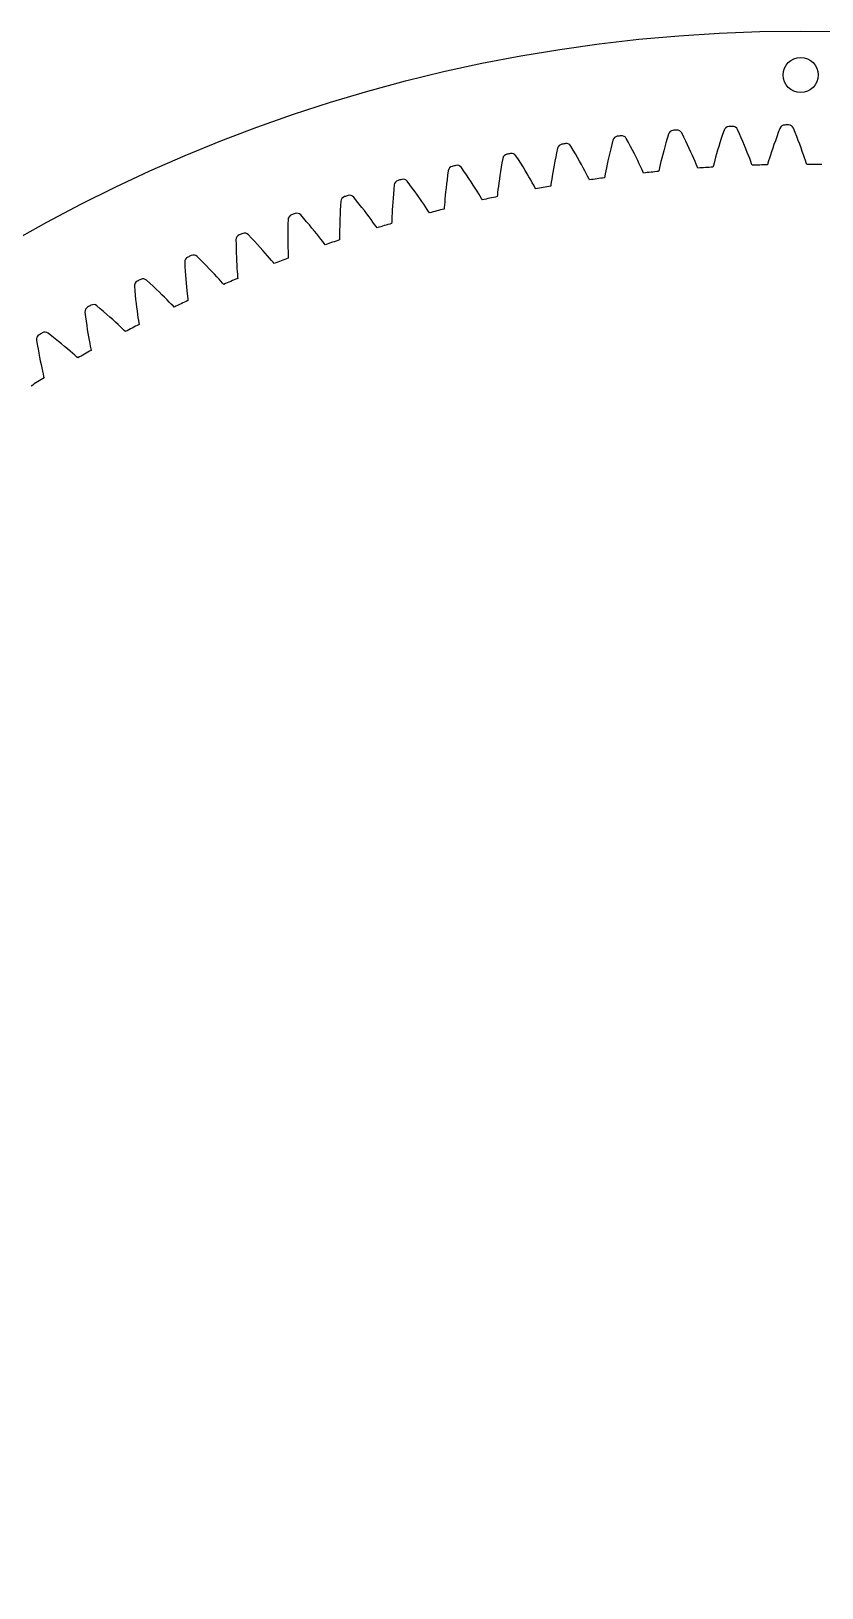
# Model space of a CAD drawing. Header units: millimetres. Extents: x -90 to 90, y -90 to 90.
# Drawn here: x -43.8 to 1.2, y 1.5 to 90.1 of the extents above; entities that cross this region are included whole.
import ezdxf

# ---------------------------------------------------------------- set-up
doc = ezdxf.new("R2010")
doc.units = ezdxf.units.MM

msp = doc.modelspace()

# ---------------------------------------------------------------- linework, layer by layer
at = {"layer": 'fixed_ring'}
for p, q in [((-7.534728, 84.226826), (-7.607727, 83.978851)), ((-6.65146, 84.059996), (-6.765199, 84.292125)), ((-4.44348, 84.205584), (-4.521805, 83.967762)), ((-4.361204, 84.450638), (-4.44348, 84.205584)), ((-3.484837, 84.250702), (-3.589764, 84.486945)), ((-3.384522, 84.021287), (-3.484837, 84.250702)), ((-1.272943, 84.313134), (-1.360158, 84.078426)), ((-1.181508, 84.554919), (-1.272943, 84.313134)), ((-0.313281, 84.32216), (-0.409248, 84.562183)), ((-0.221667, 84.089135), (-0.313281, 84.32216)), ((-13.845304, 83.422047), (-13.899455, 83.169285)), ((-12.951994, 83.32209), (-13.082862, 83.545012)), ((-12.826478, 83.105434), (-12.951994, 83.32209)), ((-10.821431, 83.390217), (-10.87761, 83.155337)), ((-10.761207, 83.633255), (-10.821431, 83.390217)), ((-10.697587, 83.8838), (-10.761207, 83.633255)), ((-9.808668, 83.750313), (-9.931059, 83.977999)), ((-9.691391, 83.529089), (-9.808668, 83.750313)), ((-9.580013, 83.3148), (-9.691391, 83.529089)), ((-9.474675, 83.108111), (-9.580013, 83.3148)), ((-7.742025, 83.50565), (-7.80265, 83.281728)), ((-7.677051, 83.73825), (-7.742025, 83.50565)), ((-7.607727, 83.978851), (-7.677051, 83.73825)), ((-6.542586, 83.834517), (-6.65146, 84.059996)), ((-6.439348, 83.616191), (-6.542586, 83.834517)), ((-6.341859, 83.405685), (-6.439348, 83.616191)), ((-6.250286, 83.203826), (-6.341859, 83.405685)), ((-4.728763, 83.304151), (-4.78821, 83.102434)), ((-4.664487, 83.516286), (-4.728763, 83.304151)), ((-4.595482, 83.73777), (-4.664487, 83.516286)), ((-4.521805, 83.967762), (-4.595482, 83.73777)), ((-3.289569, 83.799232), (-3.384522, 84.021287)), ((-3.200067, 83.585209), (-3.289569, 83.799232)), ((-3.116152, 83.380048), (-3.200067, 83.585209)), ((-3.038022, 83.184806), (-3.116152, 83.380048)), ((-1.591931, 83.423069), (-1.658924, 83.223731)), ((-1.519722, 83.632637), (-1.591931, 83.423069)), ((-1.442435, 83.851368), (-1.519722, 83.632637)), ((-1.360158, 84.078426), (-1.442435, 83.851368)), ((-0.135133, 83.863665), (-0.221667, 84.089135)), ((-0.053746, 83.646426), (-0.135133, 83.863665)), ((0.022393, 83.438254), (-0.053746, 83.646426)), ((0.093124, 83.240211), (0.022393, 83.438254)), ((-17.01803, 82.587599), (-17.059813, 82.340722)), ((-16.973425, 82.842218), (-17.01803, 82.587599)), ((-16.076987, 82.775935), (-16.216148, 82.993776)), ((-15.94341, 82.564153), (-16.076987, 82.775935)), ((-15.816238, 82.358844), (-15.94341, 82.564153)), ((-14.041419, 82.459482), (-14.081392, 82.241456)), ((-13.9978, 82.687327), (-14.041419, 82.459482)), ((-13.950495, 82.924154), (-13.9978, 82.687327)), ((-13.899455, 83.169285), (-13.950495, 82.924154)), ((-12.707118, 82.895486), (-12.826478, 83.105434)), ((-12.59408, 82.692906), (-12.707118, 82.895486)), ((-12.487591, 82.498502), (-12.59408, 82.692906)), ((-12.387968, 82.313302), (-12.487591, 82.498502)), ((-11.02203, 82.507311), (-11.062047, 82.313884)), ((-10.977915, 82.712926), (-11.02203, 82.507311)), ((-10.929769, 82.929293), (-10.977915, 82.712926)), ((-10.87761, 83.155337), (-10.929769, 82.929293)), ((-9.375574, 82.909839), (-9.474675, 83.108111)), ((-9.282987, 82.721023), (-9.375574, 82.909839)), ((-9.197327, 82.54304), (-9.282987, 82.721023)), ((-9.119233, 82.377838), (-9.197327, 82.54304)), ((-8.000469, 82.494006), (-8.03773, 82.333531)), ((-7.957983, 82.67173), (-8.000469, 82.494006)), ((-7.910718, 82.863514), (-7.957983, 82.67173)), ((-7.858901, 83.067325), (-7.910718, 82.863514)), ((-7.80265, 83.281728), (-7.858901, 83.067325)), ((-6.164867, 83.011661), (-6.250286, 83.203826)), ((-6.085963, 82.830583), (-6.164867, 83.011661)), ((-6.014138, 82.662559), (-6.085963, 82.830583)), ((-5.95037, 82.510657), (-6.014138, 82.662559)), ((-5.896655, 82.380587), (-5.95037, 82.510657)), ((-4.971237, 82.441606), (-4.995513, 82.348618)), ((-4.935067, 82.577604), (-4.971237, 82.441606)), ((-4.891796, 82.736563), (-4.935067, 82.577604)), ((-4.842655, 82.912563), (-4.891796, 82.736563)), ((-4.78821, 83.102434), (-4.842655, 82.912563)), ((-2.965984, 83.000887), (-3.038022, 83.184806)), ((-2.900531, 82.830281), (-2.965984, 83.000887)), ((-2.842521, 82.676088), (-2.900531, 82.830281)), ((-2.793738, 82.544089), (-2.842521, 82.676088)), ((-2.760835, 82.453792), (-2.793738, 82.544089)), ((-1.866679, 82.570256), (-1.894436, 82.478246)), ((-1.825419, 82.704796), (-1.866679, 82.570256)), ((-1.776199, 82.862016), (-1.825419, 82.704796)), ((-1.720473, 83.036042), (-1.776199, 82.862016)), ((-1.658924, 83.223731), (-1.720473, 83.036042)), ((0.158192, 83.053714), (0.093124, 83.240211)), ((0.217182, 82.880766), (0.158192, 83.053714)), ((0.26935, 82.7245), (0.217182, 82.880766)), ((0.313134, 82.59076), (0.26935, 82.7245)), ((0.342617, 82.499289), (0.313134, 82.59076)), ((-22.254317, 81.333082), (-22.409461, 81.539845)), ((-20.144986, 81.640745), (-20.174352, 81.401032)), ((-20.112518, 81.889019), (-20.144986, 81.640745)), ((-20.077522, 82.145136), (-20.112518, 81.889019)), ((-19.179225, 82.112619), (-19.326482, 82.325072)), ((-19.037777, 81.906012), (-19.179225, 82.112619)), ((-18.902972, 81.705631), (-19.037777, 81.906012)), ((-18.775025, 81.512122), (-18.902972, 81.705631)), ((-17.164938, 81.653583), (-17.19347, 81.445233)), ((-17.133194, 81.872958), (-17.164938, 81.653583)), ((-17.098176, 82.102283), (-17.133194, 81.872958)), ((-17.059813, 82.340722), (-17.098176, 82.102283)), ((-15.69566, 82.160658), (-15.816238, 82.358844)), ((-15.581934, 81.970398), (-15.69566, 82.160658)), ((-15.475415, 81.789076), (-15.581934, 81.970398)), ((-15.376617, 81.618037), (-15.475415, 81.789076)), ((-15.286325, 81.459173), (-15.376617, 81.618037)), ((-14.17946, 81.659118), (-14.204551, 81.496296)), ((-14.150455, 81.839532), (-14.17946, 81.659118)), ((-14.117741, 82.034327), (-14.150455, 81.839532)), ((-14.081392, 82.241456), (-14.117741, 82.034327)), ((-12.295674, 82.138668), (-12.387968, 82.313302)), ((-12.211421, 81.97652), (-12.295674, 82.138668)), ((-12.136414, 81.829841), (-12.211421, 81.97652)), ((-12.073073, 81.704177), (-12.136414, 81.829841)), ((-12.03021, 81.61816), (-12.073073, 81.704177)), ((-11.154861, 81.834594), (-11.172077, 81.740043)), ((-11.129016, 81.972925), (-11.154861, 81.834594)), ((-11.097818, 82.134688), (-11.129016, 81.972925)), ((-11.062047, 82.313884), (-11.097818, 82.134688)), ((-9.049796, 82.228442), (-9.119233, 82.377838)), ((-8.991227, 82.100484), (-9.049796, 82.228442)), ((-8.95163, 82.012916), (-8.991227, 82.100484)), ((-8.068759, 82.19627), (-8.08952, 82.102434)), ((-8.03773, 82.333531), (-8.068759, 82.19627)), ((-5.86038, 82.291591), (-5.896655, 82.380587)), ((-25.297911, 80.438427), (-25.460723, 80.639208)), ((-23.201645, 80.825215), (-23.221974, 80.584567)), ((-23.178539, 81.074535), (-23.201645, 80.825215)), ((-23.153202, 81.331787), (-23.178539, 81.074535)), ((-22.105198, 81.131942), (-22.254317, 81.333082)), ((-21.962951, 80.936773), (-22.105198, 81.131942)), ((-21.827815, 80.748214), (-21.962951, 80.936773)), ((-21.700108, 80.567041), (-21.827815, 80.748214)), ((-20.244864, 80.740863), (-20.262841, 80.54416)), ((-20.224189, 80.950139), (-20.244864, 80.740863)), ((-20.200719, 81.170552), (-20.224189, 80.950139)), ((-20.174352, 81.401032), (-20.200719, 81.170552)), ((-18.654222, 81.326273), (-18.775025, 81.512122)), ((-18.540958, 81.149087), (-18.654222, 81.326273)), ((-18.435797, 80.981885), (-18.540958, 81.149087)), ((-18.339592, 80.82653), (-18.435797, 80.981885)), ((-18.253771, 80.685905), (-18.339592, 80.82653)), ((-18.181162, 80.565359), (-18.253771, 80.685905)), ((-17.275353, 80.764434), (-17.285413, 80.668857)), ((-17.259981, 80.904317), (-17.275353, 80.764434)), ((-17.241032, 81.067968), (-17.259981, 80.904317)), ((-17.218833, 81.249345), (-17.241032, 81.067968)), ((-17.19347, 81.445233), (-17.218833, 81.249345)), ((-15.205853, 81.31542), (-15.286325, 81.459173)), ((-15.137831, 81.192227), (-15.205853, 81.31542)), ((-15.091762, 81.107883), (-15.137831, 81.192227)), ((-14.225174, 81.35709), (-14.238822, 81.261959)), ((-14.204551, 81.496296), (-14.225174, 81.35709)), ((-26.225465, 79.895286), (-26.236727, 79.654044)), ((-26.211754, 80.145298), (-26.225465, 79.895286)), ((-26.196111, 80.403322), (-26.211754, 80.145298)), ((-25.141331, 80.243038), (-25.297911, 80.438427)), ((-24.991844, 80.053359), (-25.141331, 80.243038)), ((-24.849711, 79.870016), (-24.991844, 80.053359)), ((-24.715279, 79.693775), (-24.849711, 79.870016)), ((-23.267604, 79.922213), (-23.278169, 79.724972)), ((-23.254815, 80.132118), (-23.267604, 79.922213)), ((-23.239653, 80.353258), (-23.254815, 80.132118)), ((-23.221974, 80.584567), (-23.239653, 80.353258)), ((-21.580259, 80.39424), (-21.700108, 80.567041)), ((-21.468882, 80.231113), (-21.580259, 80.39424)), ((-21.366903, 80.079486), (-21.468882, 80.231113)), ((-21.275852, 79.942189), (-21.366903, 80.079486)), ((-21.198761, 79.824459), (-21.275852, 79.942189)), ((-21.146482, 79.743817), (-21.198761, 79.824459)), ((-20.30108, 80.057466), (-20.307538, 79.961578)), ((-20.290981, 80.197828), (-20.30108, 80.057466)), ((-20.278201, 80.362075), (-20.290981, 80.197828)), ((-20.262841, 80.54416), (-20.278201, 80.362075)), ((-18.131954, 80.482807), (-18.181162, 80.565359)), ((-29.207868, 79.102625), (-29.212165, 78.852274)), ((-29.201942, 79.361054), (-29.207868, 79.102625)), ((-28.305698, 79.429921), (-28.475947, 79.624436)), ((-28.14188, 79.24056), (-28.305698, 79.429921)), ((-27.985363, 79.056638), (-28.14188, 79.24056)), ((-27.836435, 78.878771), (-27.985363, 79.056638)), ((-27.695468, 78.707711), (-27.836435, 78.878771)), ((-26.25741, 78.990442), (-26.260549, 78.792943)), ((-26.252527, 79.200679), (-26.25741, 78.990442)), ((-26.245693, 79.422233), (-26.252527, 79.200679)), ((-26.236727, 79.654044), (-26.245693, 79.422233)), ((-24.589015, 79.525605), (-24.715279, 79.693775)), ((-24.471581, 79.366782), (-24.589015, 79.525605)), ((-24.36397, 79.219098), (-24.471581, 79.366782)), ((-24.26782, 79.085324), (-24.36397, 79.219098)), ((-24.186355, 78.970576), (-24.26782, 79.085324)), ((-24.131079, 78.891958), (-24.186355, 78.970576)), ((-23.298074, 79.237185), (-23.30092, 79.141122)), ((-23.293261, 79.377827), (-23.298074, 79.237185)), ((-23.286669, 79.542439), (-23.293261, 79.377827)), ((-23.278169, 79.724972), (-23.286669, 79.542439)), ((-32.166441, 78.20646), (-32.162642, 77.947991)), ((-31.273422, 78.30899), (-31.450867, 78.496964)), ((-31.102597, 78.125925), (-31.273422, 78.30899)), ((-30.939273, 77.948021), (-31.102597, 78.125925)), ((-29.214346, 78.610779), (-29.214586, 78.378795)), ((-29.214586, 78.378795), (-29.213081, 78.157141)), ((-29.212165, 78.852274), (-29.214346, 78.610779)), ((-29.213081, 78.157141), (-29.210053, 77.946868)), ((-27.562968, 78.544409), (-27.695468, 78.707711)), ((-27.439644, 78.390116), (-27.562968, 78.544409)), ((-27.326553, 78.246585), (-27.439644, 78.390116)), ((-27.225439, 78.116522), (-27.326553, 78.246585)), ((-27.139715, 78.00492), (-27.225439, 78.116522)), ((-27.081522, 77.928436), (-27.139715, 78.00492)), ((-26.262177, 78.61022), (-26.262573, 78.445476)), ((-26.262573, 78.445476), (-26.262092, 78.304752)), ((-26.260549, 78.792943), (-26.262177, 78.61022)), ((-26.262092, 78.304752), (-26.261323, 78.20865)), ((-34.196882, 77.077222), (-34.381272, 77.258388)), ((-32.162642, 77.947991), (-32.157519, 77.697655)), ((-32.157519, 77.697655), (-32.150614, 77.456249)), ((-32.150614, 77.456249), (-32.142128, 77.224421)), ((-32.142128, 77.224421), (-32.132287, 77.00298)), ((-30.783759, 77.775881), (-30.939273, 77.948021)), ((-30.636458, 77.610245), (-30.783759, 77.775881)), ((-30.497909, 77.452043), (-30.636458, 77.610245)), ((-30.368868, 77.302498), (-30.497909, 77.452043)), ((-30.250459, 77.163322), (-30.368868, 77.302498)), ((-30.144524, 77.037154), (-30.250459, 77.163322)), ((-29.210053, 77.946868), (-29.20576, 77.749392)), ((-29.20576, 77.749392), (-29.200514, 77.566736)), ((-29.200514, 77.566736), (-29.194713, 77.402095)), ((-29.194713, 77.402095), (-29.188939, 77.261488)), ((-29.188939, 77.261488), (-29.184555, 77.165483)), ((-35.085412, 76.941174), (-35.071894, 76.68303)), ((-35.071894, 76.68303), (-35.057358, 76.433065)), ((-35.057358, 76.433065), (-35.041378, 76.192089)), ((-34.019291, 76.900712), (-34.196882, 77.077222)), ((-33.849391, 76.729077), (-34.019291, 76.900712)), ((-33.687513, 76.562909), (-33.849391, 76.729077)), ((-33.534085, 76.402931), (-33.687513, 76.562909)), ((-33.389684, 76.250052), (-33.534085, 76.402931)), ((-33.255109, 76.105467), (-33.389684, 76.250052)), ((-32.132287, 77.00298), (-32.121351, 76.79297)), ((-32.121351, 76.79297), (-32.109634, 76.595795)), ((-32.109634, 76.595795), (-32.097521, 76.413466)), ((-32.097521, 76.413466), (-32.085531, 76.249159)), ((-32.085531, 76.249159), (-32.074472, 76.108869)), ((-30.054663, 76.928856), (-30.144524, 77.037154)), ((-29.993634, 76.854616), (-30.054663, 76.928856)), ((-37.954724, 75.566985), (-37.931505, 75.309533)), ((-37.07194, 75.73636), (-37.263014, 75.910461)), ((-36.887835, 75.566655), (-37.07194, 75.73636)), ((-36.711599, 75.401532), (-36.887835, 75.566655)), ((-36.543585, 75.241571), (-36.711599, 75.401532)), ((-35.041378, 76.192089), (-35.024177, 75.960744)), ((-35.024177, 75.960744), (-35.006013, 75.73983)), ((-35.006013, 75.73983), (-34.987186, 75.53038)), ((-34.987186, 75.53038), (-34.96806, 75.333785)), ((-34.96806, 75.333785), (-34.949097, 75.152041)), ((-33.131548, 75.970844), (-33.255109, 76.105467)), ((-33.020942, 75.84875), (-33.131548, 75.970844)), ((-32.927071, 75.743908), (-33.020942, 75.84875)), ((-32.863293, 75.672016), (-32.927071, 75.743908)), ((-32.074472, 76.108869), (-32.06648, 76.013097)), ((-39.894527, 74.288301), (-40.092014, 74.455092)), ((-37.931505, 75.309533), (-37.907577, 75.060291)), ((-37.907577, 75.060291), (-37.882544, 74.820087)), ((-37.882544, 74.820087), (-37.856653, 74.589553)), ((-37.856653, 74.589553), (-37.830192, 74.369478)), ((-36.384249, 75.087477), (-36.543585, 75.241571)), ((-36.234199, 74.940138), (-36.384249, 75.087477)), ((-36.09428, 74.800717), (-36.234199, 74.940138)), ((-35.965744, 74.670837), (-36.09428, 74.800717)), ((-35.850624, 74.55299), (-35.965744, 74.670837)), ((-35.752875, 74.451753), (-35.850624, 74.55299)), ((-35.686438, 74.382311), (-35.752875, 74.451753)), ((-34.949097, 75.152041), (-34.930935, 74.988301)), ((-34.930935, 74.988301), (-34.914607, 74.848526)), ((-34.914607, 74.848526), (-34.903019, 74.753122)), ((-40.770315, 74.085841), (-40.737428, 73.829444)), ((-40.737428, 73.829444), (-40.704142, 73.581278)), ((-40.704142, 73.581278), (-40.670091, 73.342186)), ((-39.704169, 74.125641), (-39.894527, 74.288301)), ((-39.521846, 73.967264), (-39.704169, 74.125641)), ((-39.347934, 73.813736), (-39.521846, 73.967264)), ((-39.182915, 73.665745), (-39.347934, 73.813736)), ((-39.027429, 73.524154), (-39.182915, 73.665745)), ((-37.830192, 74.369478), (-37.8035, 74.160885)), ((-37.8035, 74.160885), (-37.776993, 73.965148)), ((-37.776993, 73.965148), (-37.751207, 73.784246)), ((-37.751207, 73.784246), (-37.726899, 73.621305)), ((-37.726899, 73.621305), (-37.705325, 73.482244)), ((-42.660647, 72.735095), (-42.864269, 72.89434)), ((-42.464306, 72.579711), (-42.660647, 72.735095)), ((-40.670091, 73.342186), (-40.635547, 73.112788)), ((-40.635547, 73.112788), (-40.600827, 72.893865)), ((-40.600827, 72.893865), (-40.566308, 72.686423)), ((-40.566308, 72.686423), (-40.532456, 72.491823)), ((-38.882365, 73.390095), (-39.027429, 73.524154)), ((-38.749034, 73.265142), (-38.882365, 73.390095)), ((-38.629562, 73.151708), (-38.749034, 73.265142)), ((-38.528075, 73.05422), (-38.629562, 73.151708)), ((-38.459072, 72.987326), (-38.528075, 73.05422)), ((-37.705325, 73.482244), (-37.690156, 73.387343)), ((-43.5282, 72.499836), (-43.485692, 72.244857)), ((-43.485692, 72.244857), (-43.443095, 71.99812)), ((-43.443095, 71.99812), (-43.400074, 71.760477)), ((-42.276155, 72.428304), (-42.464306, 72.579711)), ((-42.096591, 72.281426), (-42.276155, 72.428304)), ((-41.926121, 72.139747), (-42.096591, 72.281426)), ((-41.765419, 72.004105), (-41.926121, 72.139747)), ((-41.615416, 71.875598), (-41.765419, 72.004105)), ((-41.477479, 71.755748), (-41.615416, 71.875598)), ((-40.532456, 72.491823), (-40.499884, 72.312018)), ((-40.499884, 72.312018), (-40.469464, 72.150107)), ((-40.469464, 72.150107), (-40.442675, 72.011956)), ((-40.442675, 72.011956), (-40.423947, 71.917693)), ((-43.400074, 71.760477), (-43.356926, 71.532541)), ((-43.356926, 71.532541), (-43.313996, 71.315079)), ((-43.313996, 71.315079), (-43.271698, 71.109082)), ((-43.271698, 71.109082), (-43.230551, 70.915893)), ((-43.230551, 70.915893), (-43.191238, 70.737441)), ((-41.353825, 71.646889), (-41.477479, 71.755748)), ((-41.248743, 71.553287), (-41.353825, 71.646889)), ((-41.177273, 71.489036), (-41.248743, 71.553287)), ((-43.191238, 70.737441), (-43.15475, 70.576788)), ((-43.15475, 70.576788), (-43.122782, 70.439742)), ((-43.122782, 70.439742), (-43.100522, 70.346251))]:
    msp.add_line(p, q, dxfattribs=at)
for centre, radius, start, end in [((-7.24806, 84.138387), 0.3, 94.923562, 162.854627), ((0, 0), 84.75, 94.777037, 94.923562), ((-7.032866, 84.156647), 0.3, 26.845972, 94.777037), ((-4.078066, 84.351478), 0.3, 92.767873, 160.698938), ((0, 0), 84.75, 92.621349, 92.767873), ((-3.862338, 84.361631), 0.3, 24.690283, 92.621349), ((-0.9023, 84.44518), 0.3, 90.612184, 158.54325), ((0, 0), 84.75, 90.46566, 90.612184), ((-0.686343, 84.447211), 0.3, 22.534595, 90.46566), ((-13.552799, 83.355409), 0.3, 99.234939, 167.166004), ((0, 0), 84.75, 99.088414, 99.234939), ((-13.339587, 83.389795), 0.3, 31.157349, 99.088414), ((-10.407795, 83.806207), 0.3, 97.07925, 165.010316), ((0, 0), 84.75, 96.932726, 97.07925), ((-10.193441, 83.832549), 0.3, 29.00166, 96.932726), ((0, 0), 84.75, 103.399792, 103.546316), ((-19.570812, 82.150994), 0.3, 35.468726, 103.399792), ((-16.67862, 82.78663), 0.3, 101.390628, 169.321693), ((0, 0), 84.75, 101.244103, 101.390628), ((-16.466853, 82.829012), 0.3, 33.313038, 101.244103), ((0, 0), 82.5, 91.31579, 91.917743), ((0, 0), 82.5, 89.160102, 89.762054), ((-22.855052, 81.298518), 0.3, 105.702005, 173.63307), ((0, 0), 84.75, 105.55548, 105.702005), ((-22.64707, 81.3567), 0.3, 37.624415, 105.55548), ((-19.780835, 82.100676), 0.3, 103.546316, 171.477381), ((0, 0), 82.5, 97.782856, 98.384808), ((0, 0), 82.5, 95.627168, 96.22912), ((0, 0), 82.5, 93.471479, 94.073431), ((-25.896921, 80.381291), 0.3, 107.857693, 175.788759), ((0, 0), 84.75, 107.711169, 107.857693), ((-25.691274, 80.447256), 0.3, 39.780104, 107.711169), ((0, 0), 82.5, 102.094234, 102.696186), ((0, 0), 82.5, 99.938545, 100.540497), ((0, 0), 82.5, 104.249922, 104.851874), ((-28.902135, 79.350294), 0.3, 110.013382, 177.944447), ((0, 0), 84.75, 109.866858, 110.013382), ((-28.699115, 79.423946), 0.3, 41.935792, 109.866858), ((0, 0), 82.5, 106.405611, 107.007563), ((-31.866441, 78.206984), 0.3, 112.169071, 180.100136), ((0, 0), 84.75, 112.022546, 112.169071), ((-31.666336, 78.288222), 0.3, 44.091481, 112.022546), ((0, 0), 82.5, 108.561299, 109.163252), ((-34.785645, 76.952982), 0.3, 114.324759, 182.255825), ((0, 0), 84.75, 114.178235, 114.324759), ((-34.588736, 77.041689), 0.3, 46.247169, 114.178235), ((0, 0), 82.5, 110.716988, 111.31894), ((-37.655612, 75.590061), 0.3, 116.480448, 184.411513), ((0, 0), 84.75, 116.333923, 116.480448), ((-37.46218, 75.686112), 0.3, 48.402858, 116.333923), ((0, 0), 82.5, 112.872677, 113.474629), ((0, 0), 84.75, 118.489612, 118.636136), ((-40.282601, 74.22341), 0.3, 50.558547, 118.489612), ((0, 0), 82.5, 115.028365, 115.630317), ((-40.472283, 74.120151), 0.3, 118.636136, 186.567202), ((-43.23167, 72.545332), 0.3, 120.791825, 188.72289), ((0, 0), 84.75, 120.645301, 120.791825), ((-43.046006, 72.655653), 0.3, 52.714235, 120.645301), ((0, 0), 82.5, 117.184054, 117.786006), ((0, 0), 82.5, 119.339743, 119.941695), ((0, 0), 82.5, 121.495431, 122.097383)]:
    msp.add_arc(centre, radius, start, end, dxfattribs=at)
at = {"layer": 'holes'}
msp.add_circle((0, 87.587573), 1, dxfattribs=at)
at = {"layer": 'outer'}
msp.add_circle((0, 0), 90.087573, dxfattribs=at)

doc.saveas('drawing.dxf')
